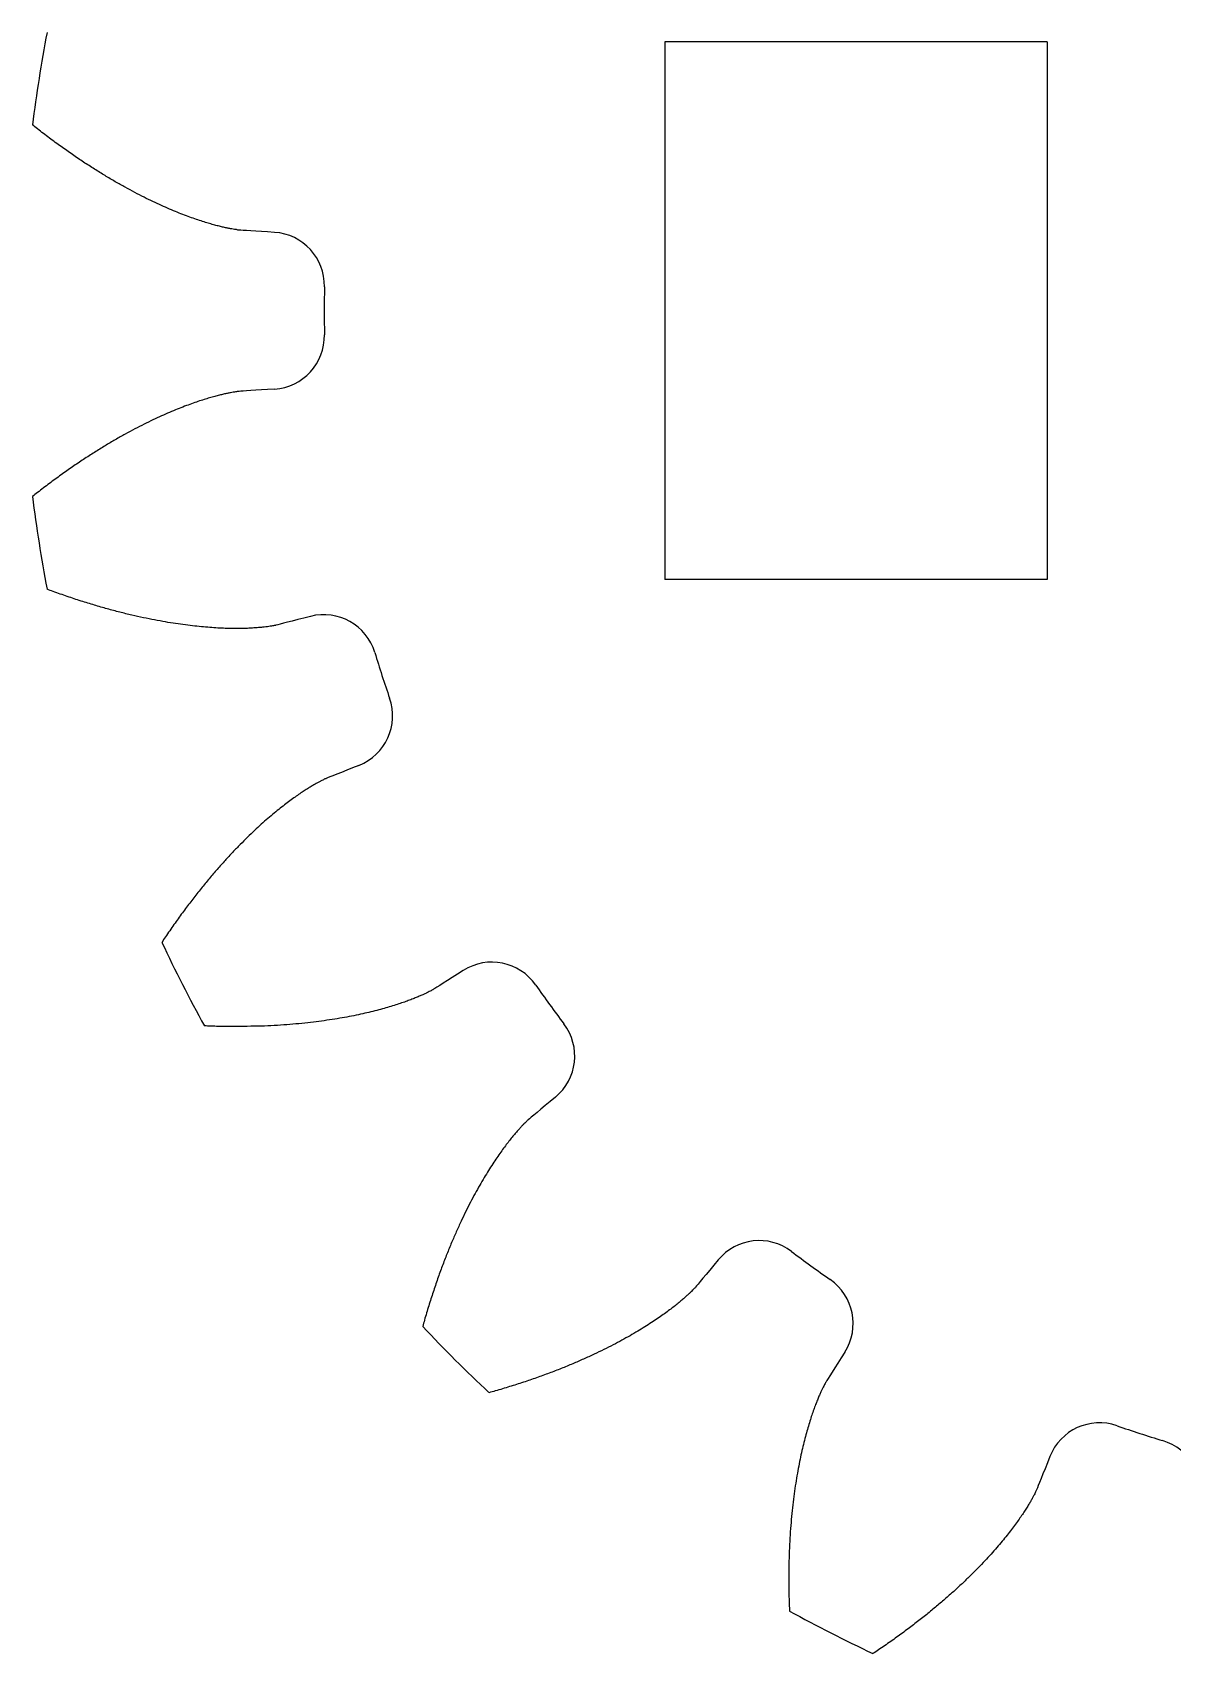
# Model space of a CAD drawing. Extents: x 6 to 157, y 201 to 289.
# Drawn here: x 93.69 to 104.43, y 228.58 to 243.84 of the extents above; entities that cross this region are included whole.
import ezdxf

# ---------------------------------------------------------------- set-up
doc = ezdxf.new("R2010")
doc.units = 0
doc.layers.add('SECTION_JOG_LINES', color=7, linetype='CONTINUOUS')
doc.layers.add('VIEW_HATCHES', color=7, linetype='CONTINUOUS')

msp = doc.modelspace()

# ---------------------------------------------------------------- linework, layer by layer
at = {"layer": 'SECTION_JOG_LINES', "color": 7}
for points in [[(93.827822, 243.842465), (93.772668, 243.553592), (93.726649, 243.263049), (93.689834, 242.971271)], [(93.738068, 242.93415), (93.722007, 242.94685), (93.705931, 242.95955), (93.689858, 242.972356)], [(93.849857, 242.848531), (93.812627, 242.876418), (93.775355, 242.904914), (93.738068, 242.93415)], [(93.959489, 242.767965), (93.923001, 242.794159), (93.886449, 242.821094), (93.849857, 242.848531)], [(94.066807, 242.692374), (94.031112, 242.71698), (93.99533, 242.742168), (93.959489, 242.767965)], [(94.171659, 242.621598), (94.136808, 242.644616), (94.101849, 242.668217), (94.066807, 242.692374)], [(94.273897, 242.555531), (94.239937, 242.576963), (94.205848, 242.599029), (94.171659, 242.621598)], [(94.373375, 242.494042), (94.340352, 242.513886), (94.307186, 242.534497), (94.273897, 242.555531)], [(94.469953, 242.436971), (94.437917, 242.455492), (94.405715, 242.474489), (94.373375, 242.494042)], [(94.563494, 242.384187), (94.53249, 242.401385), (94.501301, 242.418874), (94.469953, 242.436971)], [(94.65387, 242.335557), (94.623938, 242.351167), (94.593804, 242.367492), (94.563494, 242.384187)], [(94.740952, 242.290921), (94.712134, 242.305209), (94.683098, 242.320211), (94.65387, 242.335557)], [(94.824619, 242.250123), (94.796954, 242.263352), (94.769056, 242.276846), (94.740952, 242.290921)], [(94.90475, 242.213002), (94.878282, 242.224908), (94.851561, 242.237343), (94.824619, 242.250123)], [(94.981242, 242.179426), (94.956, 242.190274), (94.930494, 242.201386), (94.90475, 242.213002)], [(95.053978, 242.149184), (95.030007, 242.158974), (95.005747, 242.169028), (94.981242, 242.179426)], [(95.12286, 242.12217), (95.100185, 242.130901), (95.077214, 242.139897), (95.053978, 242.149184)], [(95.187791, 242.098093), (95.166439, 242.105766), (95.144791, 242.113704), (95.12286, 242.12217)], [(95.248677, 242.076926), (95.228701, 242.083541), (95.208386, 242.090685), (95.187791, 242.098093)], [(95.305433, 242.058406), (95.286833, 242.064226), (95.267907, 242.070312), (95.248677, 242.076926)], [(95.357976, 242.042531), (95.340805, 242.047558), (95.323271, 242.052849), (95.305433, 242.058406)], [(95.406234, 242.029037), (95.390491, 242.03327), (95.374394, 242.037768), (95.357976, 242.042531)], [(95.450128, 242.01766), (95.435841, 242.021099), (95.421204, 242.025068), (95.406234, 242.029037)], [(95.489599, 242.008399), (95.476819, 242.01131), (95.463643, 242.014485), (95.450128, 242.01766)], [(95.524587, 242.000726), (95.51329, 242.003372), (95.501621, 242.005489), (95.489599, 242.008399)], [(95.555033, 241.994641), (95.54527, 241.997287), (95.53511, 241.998345), (95.524587, 242.000726)], [(95.580883, 241.990143), (95.572628, 241.992789), (95.564002, 241.993054), (95.555033, 241.994641)], [(95.602102, 241.986968), (95.595514, 241.986968), (95.588344, 241.989614), (95.580883, 241.990143)], [(95.618665, 241.984322), (95.613268, 241.984322), (95.607923, 241.986968), (95.602102, 241.986968)], [(95.630518, 241.981676), (95.627793, 241.981676), (95.623216, 241.981676), (95.618665, 241.984322)], [(95.637636, 241.981676), (95.633614, 241.981676), (95.632609, 241.981676), (95.630518, 241.981676)], [(95.968746, 241.960245), (95.791406, 241.971622), (95.661464, 241.979824), (95.637636, 241.981676)], [(96.439747, 241.448118), (96.445217, 241.717411), (96.237555, 241.943206), (95.968746, 241.960245)], [(96.439747, 241.448118), (96.436694, 241.297762), (96.436694, 241.147359), (96.439747, 240.997003)], [(95.968746, 240.484902), (96.237544, 240.501941), (96.445203, 240.72772), (96.439747, 240.997003)], [(95.248677, 240.367956), (95.228701, 240.361342), (95.208386, 240.354198), (95.187791, 240.34679)], [(95.305433, 240.386477), (95.286833, 240.380656), (95.267907, 240.374571), (95.248677, 240.367956)], [(95.357976, 240.402352), (95.340805, 240.397325), (95.323271, 240.392033), (95.305433, 240.386477)], [(95.406234, 240.415846), (95.390491, 240.411613), (95.374394, 240.407115), (95.357976, 240.402352)], [(95.450128, 240.427223), (95.435841, 240.423783), (95.421204, 240.419815), (95.406234, 240.415846)], [(95.489599, 240.436748), (95.476819, 240.433838), (95.463643, 240.430663), (95.450128, 240.427223)], [(95.524587, 240.444421), (95.51329, 240.441775), (95.501621, 240.439658), (95.489599, 240.436748)], [(95.555033, 240.450506), (95.54527, 240.44786), (95.53511, 240.446802), (95.524587, 240.444421)], [(95.580883, 240.455004), (95.572628, 240.452358), (95.564002, 240.452094), (95.555033, 240.450506)], [(95.602102, 240.458179), (95.595514, 240.458179), (95.588344, 240.455533), (95.580883, 240.455004)], [(95.618665, 240.460825), (95.613268, 240.460825), (95.607923, 240.458179), (95.602102, 240.458179)], [(95.630518, 240.463471), (95.627793, 240.463471), (95.623216, 240.463471), (95.618665, 240.460825)], [(95.637636, 240.463471), (95.633614, 240.463471), (95.632609, 240.463471), (95.630518, 240.463471)], [(95.968746, 240.484902), (95.791406, 240.473525), (95.661464, 240.465323), (95.637636, 240.463471)], [(94.90475, 240.231881), (94.878282, 240.219975), (94.851561, 240.207539), (94.824619, 240.194786)], [(94.981242, 240.265483), (94.956, 240.254635), (94.930494, 240.243523), (94.90475, 240.231881)], [(95.053978, 240.295699), (95.030007, 240.285909), (95.005747, 240.275855), (94.981242, 240.265483)], [(95.12286, 240.322713), (95.100185, 240.313981), (95.077214, 240.304985), (95.053978, 240.295699)], [(95.187791, 240.34679), (95.166439, 240.339117), (95.144791, 240.331179), (95.12286, 240.322713)], [(94.563494, 240.060696), (94.53249, 240.043498), (94.501301, 240.026009), (94.469953, 240.007911)], [(94.65387, 240.109326), (94.623938, 240.093716), (94.593804, 240.077391), (94.563494, 240.060696)], [(94.740952, 240.153988), (94.712134, 240.1397), (94.683098, 240.124698), (94.65387, 240.109326)], [(94.824619, 240.194786), (94.796954, 240.181557), (94.769056, 240.168037), (94.740952, 240.153988)], [(94.373375, 239.950841), (94.340352, 239.930997), (94.307186, 239.910386), (94.273897, 239.889351)], [(94.469953, 240.007911), (94.437917, 239.98939), (94.405715, 239.970393), (94.373375, 239.950841)], [(94.171659, 239.823285), (94.136808, 239.800266), (94.101849, 239.776665), (94.066807, 239.752509)], [(94.273897, 239.889351), (94.239937, 239.86792), (94.205848, 239.845854), (94.171659, 239.823285)], [(93.959489, 239.676918), (93.923001, 239.650724), (93.886449, 239.623789), (93.849857, 239.596352)], [(94.066807, 239.752509), (94.031112, 239.727903), (93.99533, 239.702714), (93.959489, 239.676918)], [(93.689834, 239.473876), (93.726648, 239.18209), (93.772667, 238.891538), (93.827822, 238.602656)], [(93.738068, 239.510733), (93.722007, 239.498033), (93.705931, 239.485333), (93.689858, 239.472553)], [(93.849857, 239.596352), (93.812627, 239.568465), (93.775355, 239.539969), (93.738068, 239.510733)], [(93.885456, 238.57932), (93.866274, 238.586199), (93.847057, 238.593608), (93.827809, 238.600751)], [(94.018238, 238.532409), (93.974206, 238.547491), (93.929959, 238.563022), (93.885456, 238.57932)], [(94.147397, 238.489679), (94.104582, 238.503438), (94.061513, 238.517646), (94.018238, 238.532409)], [(94.272825, 238.450944), (94.23127, 238.46338), (94.189455, 238.476344), (94.147397, 238.489679)], [(94.394414, 238.416046), (94.354153, 238.427158), (94.313616, 238.4388), (94.272825, 238.450944)], [(94.512061, 238.384798), (94.47313, 238.394853), (94.433906, 238.405171), (94.394414, 238.416046)], [(94.625676, 238.357044), (94.588102, 238.365775), (94.550222, 238.375035), (94.512061, 238.384798)], [(96.913819, 238.003825), (96.83581, 238.261631), (96.568536, 238.412208), (96.307616, 238.345349)], [(94.735161, 238.332702), (94.698976, 238.340375), (94.662472, 238.348577), (94.625676, 238.357044)], [(94.840436, 238.311271), (94.805667, 238.317885), (94.770567, 238.325029), (94.735161, 238.332702)], [(94.941416, 238.293014), (94.90809, 238.298835), (94.874421, 238.304921), (94.840436, 238.311271)], [(95.038032, 238.277404), (95.006171, 238.282166), (94.973958, 238.287458), (94.941416, 238.293014)], [(95.13021, 238.264439), (95.099838, 238.268408), (95.069104, 238.272641), (95.038032, 238.277404)], [(95.21789, 238.253856), (95.189029, 238.257031), (95.159793, 238.260471), (95.13021, 238.264439)], [(95.301014, 238.245654), (95.27368, 238.2483), (95.245962, 238.250946), (95.21789, 238.253856)], [(95.379529, 238.239304), (95.353733, 238.24195), (95.327557, 238.243273), (95.301014, 238.245654)], [(95.453388, 238.234806), (95.429152, 238.234806), (95.404525, 238.237452), (95.379529, 238.239304)], [(95.52255, 238.23216), (95.499902, 238.23216), (95.476825, 238.234806), (95.453388, 238.234806)], [(95.586981, 238.23216), (95.565894, 238.232372), (95.544415, 238.23216), (95.52255, 238.23216)], [(95.64665, 238.232187), (95.62715, 238.231975), (95.607262, 238.231975), (95.586981, 238.23216)], [(95.701535, 238.232187), (95.683649, 238.232187), (95.66534, 238.232187), (95.64665, 238.232187)], [(95.751616, 238.234833), (95.735344, 238.234833), (95.718625, 238.232187), (95.701535, 238.232187)], [(95.796883, 238.237478), (95.782199, 238.237478), (95.767104, 238.234833), (95.751616, 238.234833)], [(95.837327, 238.240653), (95.824257, 238.240653), (95.810763, 238.238008), (95.796883, 238.237478)], [(95.872948, 238.244358), (95.861492, 238.244358), (95.849586, 238.241712), (95.837327, 238.240653)], [(95.903754, 238.248062), (95.893911, 238.248062), (95.883619, 238.245416), (95.872948, 238.244358)], [(95.929762, 238.251766), (95.921481, 238.251766), (95.912829, 238.24912), (95.903754, 238.248062)], [(95.950982, 238.255205), (95.94442, 238.255205), (95.93725, 238.25256), (95.929762, 238.251766)], [(95.967412, 238.258116), (95.962094, 238.258116), (95.956776, 238.25547), (95.950982, 238.255205)], [(95.979107, 238.260762), (95.976408, 238.260762), (95.97191, 238.258116), (95.967412, 238.258116)], [(95.986092, 238.263408), (95.982176, 238.263408), (95.981197, 238.263408), (95.979107, 238.260762)], [(96.307616, 238.345349), (96.135484, 238.301243), (96.009322, 238.269017), (95.986092, 238.263408)], [(96.913819, 238.003825), (96.957377, 237.859889), (97.003853, 237.716852), (97.053217, 237.574803)], [(96.763525, 236.942211), (97.013903, 237.041483), (97.141625, 237.320386), (97.053217, 237.574803)], [(96.763525, 236.942211), (96.598338, 236.8767), (96.477333, 236.828625), (96.455243, 236.819497)], [(96.249519, 236.703609), (96.235867, 236.694614), (96.22195, 236.685353), (96.207815, 236.675802)], [(96.287749, 236.727951), (96.27526, 236.720014), (96.262507, 236.712076), (96.249519, 236.703609)], [(96.322383, 236.749118), (96.311111, 236.742503), (96.299549, 236.735359), (96.287749, 236.727951)], [(96.35331, 236.767109), (96.343282, 236.761553), (96.332963, 236.755468), (96.322383, 236.749118)], [(96.380419, 236.782191), (96.371688, 236.777428), (96.362639, 236.772401), (96.35331, 236.767109)], [(96.403597, 236.794626), (96.396162, 236.790922), (96.388436, 236.786689), (96.380419, 236.782191)], [(96.422779, 236.804416), (96.416799, 236.801505), (96.410343, 236.798066), (96.403597, 236.794626)], [(96.437834, 236.811559), (96.432912, 236.808914), (96.428044, 236.807061), (96.422779, 236.804416)], [(96.448682, 236.816586), (96.4463, 236.816586), (96.441988, 236.813676), (96.437834, 236.811559)], [(96.455243, 236.819497), (96.451513, 236.816851), (96.450613, 236.816851), (96.448682, 236.816586)], [(96.063083, 236.570498), (96.045144, 236.556739), (96.02702, 236.542346), (96.00874, 236.527635)], [(96.114468, 236.609391), (96.097534, 236.596956), (96.080395, 236.583991), (96.063083, 236.570498)], [(96.162754, 236.644449), (96.146879, 236.633071), (96.130764, 236.62143), (96.114468, 236.609391)], [(96.207815, 236.675802), (96.193025, 236.665748), (96.177992, 236.655164), (96.162754, 236.644449)], [(95.891739, 236.429448), (95.871075, 236.411456), (95.850268, 236.392856), (95.829371, 236.373859)], [(95.951577, 236.480645), (95.93176, 236.463976), (95.911813, 236.446964), (95.891739, 236.429448)], [(96.00874, 236.527635), (95.989849, 236.512554), (95.970778, 236.496758), (95.951577, 236.480645)], [(95.697664, 236.249135), (95.674699, 236.226645), (95.651693, 236.203415), (95.62864, 236.179787)], [(95.764628, 236.313799), (95.742376, 236.292632), (95.720051, 236.271201), (95.697664, 236.249135)], [(95.829371, 236.373859), (95.807887, 236.35428), (95.786297, 236.334304), (95.764628, 236.313799)], [(95.557718, 236.105598), (95.533509, 236.079669), (95.509284, 236.053396), (95.485064, 236.026488)], [(95.62864, 236.179787), (95.605039, 236.15571), (95.581383, 236.130839), (95.557718, 236.105598)], [(95.410848, 235.942377), (95.385607, 235.913193), (95.3604, 235.883428), (95.335243, 235.853133)], [(95.485064, 236.026488), (95.460325, 235.998998), (95.435566, 235.970952), (95.410848, 235.942377)], [(95.335243, 235.853133), (95.309579, 235.822229), (95.283965, 235.790744), (95.258424, 235.758729)], [(95.180573, 235.659008), (95.154221, 235.624586), (95.127987, 235.589555), (95.101868, 235.553942)], [(95.258424, 235.758729), (95.232389, 235.726053), (95.206434, 235.692822), (95.180573, 235.659008)], [(95.101868, 235.553942), (95.07528, 235.517694), (95.048821, 235.480838), (95.022495, 235.443452)], [(95.022495, 235.443452), (94.995712, 235.405405), (94.969065, 235.366802), (94.942639, 235.327459)], [(94.908574, 235.276447), (95.033752, 235.010315), (95.167302, 234.748203), (95.309026, 234.490502)], [(94.942639, 235.327459), (94.931262, 235.310525), (94.919911, 235.293433), (94.90859, 235.276262)], [(98.42903, 234.874624), (98.275171, 235.095701), (97.974452, 235.156314), (97.746966, 235.012102)], [(97.746966, 235.012102), (97.596889, 234.916958), (97.486859, 234.847319), (97.466497, 234.834804)], [(98.42903, 234.874624), (98.514936, 234.751187), (98.603339, 234.629507), (98.694184, 234.509658)], [(97.204935, 234.719181), (97.188081, 234.713096), (97.170796, 234.707011), (97.153082, 234.70119)], [(97.251938, 234.736644), (97.236698, 234.730823), (97.221027, 234.725002), (97.204935, 234.719181)], [(97.294144, 234.753313), (97.280518, 234.747756), (97.266427, 234.7422), (97.251938, 234.736644)], [(97.331604, 234.768923), (97.319539, 234.763896), (97.307051, 234.758604), (97.294144, 234.753313)], [(97.364373, 234.783211), (97.353869, 234.778448), (97.342941, 234.773686), (97.331604, 234.768923)], [(97.392519, 234.796175), (97.38355, 234.791942), (97.374157, 234.787444), (97.364373, 234.783211)], [(97.41612, 234.807552), (97.408632, 234.803848), (97.400774, 234.799879), (97.392519, 234.796175)], [(97.435223, 234.817342), (97.429323, 234.814167), (97.422867, 234.810992), (97.41612, 234.807552)], [(97.449934, 234.825279), (97.445198, 234.822634), (97.440435, 234.819988), (97.435223, 234.817342)], [(97.460332, 234.8311), (97.457951, 234.828454), (97.453955, 234.827396), (97.449934, 234.825279)], [(97.466497, 234.834804), (97.463057, 234.832159), (97.462184, 234.832159), (97.460332, 234.8311)], [(96.651569, 234.573661), (96.621465, 234.568104), (96.5909, 234.562548), (96.559902, 234.557521)], [(96.738215, 234.590594), (96.709786, 234.584773), (96.680896, 234.578952), (96.651569, 234.573661)], [(96.819836, 234.608321), (96.793082, 234.602236), (96.765867, 234.59615), (96.738215, 234.590594)], [(96.896441, 234.626577), (96.871359, 234.620227), (96.845816, 234.614142), (96.819836, 234.608321)], [(96.968048, 234.645098), (96.944632, 234.638748), (96.920754, 234.632398), (96.896441, 234.626577)], [(97.034673, 234.663884), (97.012924, 234.657534), (96.990696, 234.651184), (96.968048, 234.645098)], [(97.096339, 234.682669), (97.076231, 234.676319), (97.055665, 234.670234), (97.034673, 234.663884)], [(97.153082, 234.70119), (97.134614, 234.69484), (97.115688, 234.688754), (97.096339, 234.682669)], [(95.370457, 234.487142), (95.350057, 234.487142), (95.329558, 234.489788), (95.309015, 234.489788)], [(95.511231, 234.483702), (95.464712, 234.483702), (95.41782, 234.486348), (95.370457, 234.487142)], [(95.647277, 234.483702), (95.602324, 234.483491), (95.556956, 234.483755), (95.511231, 234.483702)], [(95.778534, 234.486348), (95.73519, 234.486348), (95.691433, 234.483702), (95.647277, 234.483702)], [(95.90496, 234.490581), (95.863233, 234.487936), (95.821085, 234.487142), (95.778534, 234.486348)], [(96.026504, 234.497196), (95.986412, 234.49455), (95.945889, 234.492434), (95.90496, 234.490581)], [(96.14313, 234.505927), (96.104684, 234.502752), (96.0658, 234.499842), (96.026504, 234.497196)], [(96.254808, 234.516511), (96.218018, 234.512542), (96.180783, 234.509102), (96.14313, 234.505927)], [(96.361507, 234.528681), (96.326381, 234.524184), (96.290805, 234.520215), (96.254808, 234.516511)], [(96.46321, 234.54244), (96.429753, 234.537677), (96.395844, 234.532915), (96.361507, 234.528681)], [(96.559902, 234.557521), (96.528117, 234.552229), (96.495881, 234.547202), (96.46321, 234.54244)], [(98.614153, 233.818513), (98.821596, 233.990297), (98.856881, 234.295014), (98.694184, 234.509658)], [(98.614153, 233.818513), (98.47729, 233.705166), (98.377068, 233.62206), (98.358875, 233.606556)], [(98.25418, 233.498606), (98.245554, 233.488816), (98.236717, 233.478497), (98.227774, 233.467808)], [(98.278019, 233.525329), (98.270266, 233.516862), (98.262302, 233.507866), (98.25418, 233.498606)], [(98.299132, 233.548083), (98.292306, 233.540939), (98.285242, 233.533266), (98.278019, 233.525329)], [(98.317389, 233.566868), (98.311515, 233.560783), (98.305429, 233.554697), (98.299132, 233.548083)], [(98.332629, 233.581949), (98.327866, 233.577187), (98.322707, 233.57216), (98.317389, 233.566868)], [(98.34472, 233.593591), (98.340751, 233.589887), (98.336836, 233.586183), (98.332629, 233.581949)], [(98.353504, 233.601793), (98.351388, 233.599147), (98.34808, 233.596766), (98.34472, 233.593591)], [(98.358875, 233.606556), (98.355806, 233.60391), (98.355065, 233.603116), (98.353504, 233.601793)], [(98.134718, 233.349725), (98.123102, 233.334114), (98.111381, 233.317975), (98.099626, 233.301465)], [(98.167883, 233.39346), (98.156929, 233.379437), (98.14587, 233.364726), (98.134718, 233.349725)], [(98.198956, 233.432777), (98.188716, 233.420077), (98.178345, 233.407113), (98.167883, 233.39346)], [(98.227774, 233.467808), (98.218302, 233.456431), (98.208698, 233.444789), (98.198956, 233.432777)], [(98.062775, 233.248601), (98.049995, 233.229815), (98.037163, 233.21066), (98.024339, 233.191028)], [(98.099626, 233.301465), (98.087402, 233.284267), (98.075099, 233.266645), (98.062775, 233.248601)], [(97.943405, 233.061488), (97.92933, 233.03794), (97.91527, 233.013889), (97.901265, 232.989362)], [(97.98449, 233.128692), (97.970784, 233.106731), (97.957082, 233.084348), (97.943405, 233.061488)], [(98.024339, 233.191028), (98.011057, 233.170655), (97.997777, 233.149938), (97.98449, 233.128692)], [(97.858249, 232.912236), (97.843591, 232.885328), (97.829023, 232.857917), (97.814545, 232.83003)], [(97.901265, 232.989362), (97.886872, 232.964227), (97.872524, 232.93843), (97.858249, 232.912236)], [(97.770334, 232.742744), (97.755358, 232.712423), (97.740512, 232.681599), (97.725807, 232.650272)], [(97.814545, 232.83003), (97.799702, 232.801455), (97.784957, 232.772351), (97.770334, 232.742744)], [(97.725807, 232.650272), (97.710778, 232.618231), (97.695874, 232.585661), (97.681153, 232.552588)], [(97.636565, 232.449639), (97.62159, 232.414105), (97.606797, 232.378016), (97.592235, 232.341424)], [(97.681153, 232.552588), (97.666098, 232.518801), (97.651239, 232.484484), (97.636565, 232.449639)], [(100.837063, 232.366798), (100.622415, 232.529505), (100.317684, 232.494217), (100.1459, 232.286761)], [(97.592235, 232.341424), (97.577365, 232.304091), (97.562741, 232.266256), (97.548353, 232.227891)], [(100.1459, 232.286761), (100.032569, 232.149892), (99.949442, 232.049668), (99.933943, 232.031491)], [(100.837063, 232.366798), (100.956908, 232.275949), (101.078584, 232.187542), (101.202016, 232.101632)], [(97.548353, 232.227891), (97.533695, 232.188786), (97.51927, 232.149151), (97.505123, 232.109014)], [(97.462737, 231.984766), (97.448661, 231.942062), (97.434874, 231.898855), (97.42139, 231.855146)], [(97.505123, 232.109014), (97.490703, 232.068109), (97.476572, 232.026702), (97.462737, 231.984766)], [(99.894467, 231.989951), (99.888514, 231.984131), (99.882217, 231.978045), (99.875602, 231.971695)], [(99.909601, 232.005297), (99.904944, 232.000535), (99.899838, 231.995508), (99.894467, 231.989951)], [(99.921137, 232.017468), (99.917433, 232.013499), (99.913702, 232.009531), (99.909601, 232.005297)], [(99.929207, 232.026199), (99.927354, 232.023554), (99.924259, 232.020643), (99.921137, 232.017468)], [(99.933943, 232.031491), (99.931297, 232.028316), (99.930635, 232.027787), (99.929207, 232.026199)], [(101.339483, 231.419563), (101.483701, 231.647048), (101.423093, 231.94777), (101.202016, 232.101632)], [(97.42139, 231.855146), (97.407685, 231.810696), (97.39426, 231.765744), (97.381288, 231.720156)], [(99.721016, 231.840356), (99.706861, 231.829508), (99.692275, 231.818396), (99.67727, 231.807204)], [(99.760344, 231.871445), (99.747644, 231.861126), (99.734547, 231.850807), (99.721016, 231.840356)], [(99.795356, 231.900258), (99.784085, 231.890733), (99.772417, 231.881208), (99.760344, 231.871445)], [(99.826165, 231.926716), (99.816296, 231.917985), (99.806003, 231.909254), (99.795356, 231.900258)], [(99.852874, 231.950529), (99.844355, 231.942856), (99.835438, 231.934918), (99.826165, 231.926716)], [(99.875602, 231.971695), (99.868405, 231.964816), (99.860812, 231.957672), (99.852874, 231.950529)], [(97.381288, 231.720156), (97.375705, 231.700577), (97.370201, 231.680759), (97.364725, 231.660942)], [(99.518578, 231.69682), (99.498258, 231.68359), (99.477481, 231.670255), (99.456237, 231.656973)], [(99.576144, 231.735264), (99.557411, 231.722564), (99.538221, 231.709599), (99.518578, 231.69682)], [(99.62901, 231.77212), (99.611839, 231.759949), (99.594212, 231.747514), (99.576144, 231.735264)], [(99.67727, 231.807204), (99.661633, 231.795562), (99.645533, 231.78392), (99.62901, 231.77212)], [(97.364741, 231.661074), (97.566029, 231.446651), (97.774039, 231.238638), (97.988459, 231.037346)], [(99.239782, 231.530741), (99.212887, 231.516189), (99.185484, 231.501504), (99.157594, 231.487031)], [(99.316908, 231.573762), (99.291693, 231.559474), (99.265978, 231.545002), (99.239782, 231.530741)], [(99.389036, 231.615884), (99.365488, 231.601861), (99.341432, 231.587758), (99.316908, 231.573762)], [(99.456237, 231.656973), (99.434303, 231.643215), (99.411909, 231.629563), (99.389036, 231.615884)], [(98.977823, 231.39829), (98.945777, 231.383209), (98.913209, 231.368366), (98.880142, 231.353629)], [(99.070292, 231.44282), (99.039979, 231.427738), (99.00915, 231.413001), (98.977823, 231.39829)], [(99.157594, 231.487031), (99.129001, 231.472215), (99.099891, 231.457451), (99.070292, 231.44282)], [(101.339483, 231.419563), (101.244339, 231.269491), (101.174709, 231.159477), (101.162197, 231.139104)], [(98.555437, 231.220834), (98.516332, 231.206282), (98.476697, 231.191756), (98.436554, 231.177601)], [(98.66898, 231.264729), (98.631653, 231.249912), (98.593799, 231.235228), (98.555437, 231.220834)], [(98.777205, 231.309046), (98.741648, 231.293965), (98.705567, 231.279281), (98.66898, 231.264729)], [(98.880142, 231.353629), (98.846346, 231.338547), (98.812027, 231.323731), (98.777205, 231.309046)], [(98.182703, 231.093887), (98.138245, 231.080129), (98.093297, 231.066741), (98.047712, 231.053776)], [(98.312314, 231.135215), (98.269623, 231.121192), (98.226398, 231.107354), (98.182703, 231.093887)], [(98.436554, 231.177601), (98.395663, 231.163314), (98.354248, 231.149053), (98.312314, 231.135215)], [(101.123382, 231.065286), (101.119122, 231.05629), (101.114757, 231.047029), (101.110312, 231.03716)], [(101.134918, 231.088834), (101.131161, 231.081425), (101.127325, 231.073488), (101.123382, 231.065286)], [(101.144734, 231.107884), (101.141638, 231.102063), (101.138331, 231.095448), (101.134918, 231.088834)], [(101.152672, 231.1227), (101.150026, 231.117938), (101.147486, 231.113175), (101.144734, 231.107884)], [(101.158545, 231.133019), (101.157222, 231.130373), (101.154894, 231.126669), (101.152672, 231.1227)], [(101.162197, 231.139104), (101.16008, 231.135665), (101.159551, 231.134871), (101.158545, 231.133019)], [(98.047712, 231.053776), (98.02808, 231.04822), (98.008316, 231.042664), (97.988488, 231.037108)], [(101.063719, 230.924713), (101.057898, 230.909367), (101.052103, 230.893809), (101.046309, 230.877723)], [(101.080308, 230.966914), (101.074778, 230.953155), (101.069248, 230.939212), (101.063719, 230.924713)], [(101.095892, 231.004379), (101.090733, 230.992208), (101.08552, 230.979772), (101.080308, 230.966914)], [(101.110312, 231.03716), (101.105549, 231.026577), (101.100734, 231.015729), (101.095892, 231.004379)], [(101.009823, 230.769111), (101.0035, 230.749003), (100.997255, 230.728445), (100.991117, 230.707463)], [(101.028291, 230.825864), (101.022073, 230.807343), (101.015908, 230.788479), (101.009823, 230.769111)], [(101.046309, 230.877723), (101.04025, 230.860789), (101.034244, 230.843565), (101.028291, 230.825864)], [(103.902198, 230.725825), (103.647777, 230.81424), (103.368867, 230.686516), (103.269595, 230.436133)], [(100.972358, 230.640815), (100.966008, 230.617531), (100.95979, 230.593534), (100.953731, 230.569218)], [(100.991117, 230.707463), (100.984741, 230.685767), (100.978496, 230.663463), (100.972358, 230.640815)], [(103.902198, 230.725825), (104.04425, 230.676457), (104.187289, 230.629978), (104.331228, 230.586416)], [(100.935422, 230.492621), (100.92931, 230.465872), (100.923384, 230.438646), (100.917642, 230.410998)], [(100.953731, 230.569218), (100.947461, 230.544083), (100.941349, 230.518604), (100.935422, 230.492621)], [(104.672736, 229.980229), (104.739587, 230.24114), (104.58902, 230.5084), (104.331228, 230.586416)], [(100.900577, 230.324346), (100.894941, 230.294237), (100.88957, 230.263678), (100.884411, 230.232668)], [(100.917642, 230.410998), (100.911742, 230.382555), (100.906053, 230.353662), (100.900577, 230.324346)], [(103.269595, 230.436133), (103.204103, 230.270954), (103.156017, 230.149933), (103.146897, 230.12784)], [(100.884411, 230.232668), (100.879119, 230.200892), (100.874092, 230.168666), (100.869329, 230.13599)], [(100.855545, 230.034284), (100.851152, 229.999147), (100.847051, 229.963587), (100.843268, 229.927577)], [(100.869329, 230.13599), (100.864461, 230.10252), (100.859857, 230.068627), (100.855545, 230.034284)], [(103.07673, 229.994914), (103.070009, 229.983537), (103.062945, 229.97216), (103.055589, 229.96028)], [(103.094774, 230.025844), (103.089059, 230.015789), (103.083053, 230.005471), (103.07673, 229.994914)], [(103.109855, 230.052963), (103.105119, 230.044232), (103.100066, 230.035236), (103.094774, 230.025844)], [(103.122158, 230.076247), (103.118322, 230.068838), (103.114195, 230.061165), (103.109855, 230.052963)], [(103.131842, 230.095297), (103.128905, 230.089211), (103.125625, 230.082861), (103.122158, 230.076247)], [(103.139092, 230.110378), (103.136711, 230.105351), (103.134462, 230.100588), (103.131842, 230.095297)], [(103.14404, 230.121226), (103.142981, 230.11858), (103.141023, 230.114611), (103.139092, 230.110378)], [(103.146897, 230.12784), (103.14531, 230.124136), (103.145045, 230.123343), (103.14404, 230.121226)], [(100.843268, 229.927577), (100.839405, 229.8908), (100.83586, 229.853573), (100.832685, 229.815897)], [(103.003395, 229.880349), (102.993314, 229.865533), (102.982863, 229.850531), (102.972039, 229.835291)], [(103.031195, 229.922048), (103.022305, 229.908289), (103.013018, 229.894478), (103.003395, 229.880349)], [(103.055589, 229.96028), (103.047811, 229.947844), (103.039661, 229.935144), (103.031195, 229.922048)], [(100.82398, 229.699295), (100.821334, 229.659184), (100.819164, 229.618676), (100.817339, 229.577745)], [(100.832685, 229.815897), (100.82943, 229.777453), (100.82652, 229.738585), (100.82398, 229.699295)], [(102.898093, 229.735622), (102.884229, 229.71763), (102.869939, 229.699559), (102.855223, 229.681277)], [(102.936985, 229.787004), (102.924443, 229.770071), (102.911452, 229.752926), (102.898093, 229.735622)], [(102.972039, 229.835291), (102.960741, 229.819416), (102.949073, 229.803303), (102.936985, 229.787004)], [(100.817339, 229.577745), (100.815487, 229.53602), (100.814005, 229.493872), (100.812973, 229.451301)], [(102.757031, 229.564278), (102.738986, 229.54364), (102.72045, 229.522818), (102.701452, 229.501916)], [(102.808246, 229.624127), (102.79163, 229.604283), (102.774559, 229.58436), (102.757031, 229.564278)], [(102.855223, 229.681277), (102.840009, 229.662491), (102.824346, 229.643309), (102.808246, 229.624127)], [(100.812973, 229.451301), (100.811915, 229.407962), (100.811386, 229.3642), (100.811121, 229.320068)], [(102.641395, 229.437172), (102.620334, 229.414947), (102.598786, 229.39259), (102.576736, 229.370206)], [(102.701452, 229.501916), (102.681926, 229.480484), (102.661897, 229.458841), (102.641395, 229.437172)], [(100.811121, 229.320068), (100.810917, 229.275115), (100.811171, 229.229739), (100.811915, 229.184019)], [(102.433186, 229.230268), (102.407363, 229.206191), (102.380984, 229.181823), (102.354084, 229.157613)], [(102.50737, 229.301176), (102.483161, 229.277628), (102.458435, 229.253922), (102.433186, 229.230268)], [(102.576736, 229.370206), (102.55414, 229.347187), (102.531003, 229.324221), (102.50737, 229.301176)], [(100.811915, 229.184019), (100.812708, 229.137479), (100.813767, 229.090594), (100.815487, 229.043234)], [(102.269962, 229.083398), (102.240778, 229.058262), (102.211031, 229.032942), (102.180734, 229.00778)], [(102.354084, 229.157613), (102.326591, 229.132743), (102.298548, 229.10811), (102.269962, 229.083398)], [(100.815487, 229.043234), (100.81628, 229.022861), (100.817074, 229.002329), (100.818132, 228.981798)], [(100.817905, 228.981639), (101.075602, 228.839918), (101.33771, 228.70637), (101.603836, 228.581195)], [(102.086309, 228.930971), (102.053649, 228.905042), (102.020407, 228.878981), (101.986604, 228.853104)], [(102.180734, 229.00778), (102.149825, 228.982115), (102.118348, 228.956504), (102.086309, 228.930971)], [(101.88154, 228.774417), (101.845295, 228.747829), (101.808441, 228.721371), (101.77105, 228.695045)], [(101.986604, 228.853104), (101.952168, 228.826646), (101.917148, 228.800532), (101.88154, 228.774417)], [(101.65506, 228.615194), (101.6381, 228.603817), (101.621018, 228.59244), (101.60385, 228.581142)], [(101.77105, 228.695045), (101.733006, 228.668243), (101.694403, 228.641599), (101.65506, 228.615194)]]:
    msp.add_open_spline(points, degree=3, dxfattribs=at)
at = {"layer": 'VIEW_HATCHES', "color": 7}
for points in [[(99.643374, 243.752559), (99.643374, 238.692562)], [(103.243375, 243.752559), (103.243375, 238.692562), (99.643375, 238.692562)], [(103.243375, 243.752559), (99.643375, 243.752559)]]:
    msp.add_lwpolyline(points, dxfattribs=at)

doc.saveas('drawing.dxf')
